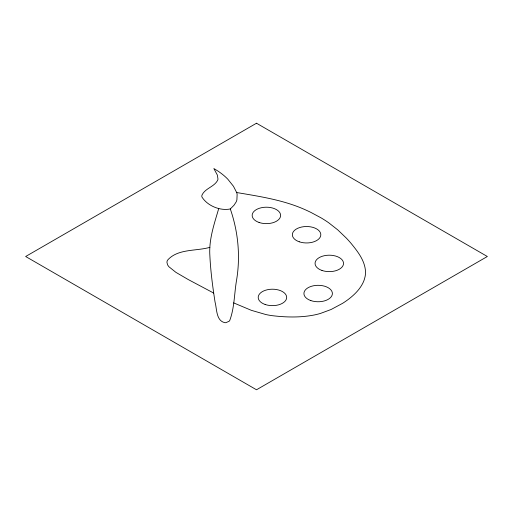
<?xml version="1.0" encoding="UTF-8"?>
<svg xmlns="http://www.w3.org/2000/svg" width="513" height="513" viewBox="0 0 513 513"><rect width="100%" height="100%" fill="white"/><g stroke="black" fill="none" stroke-linecap="round" stroke-linejoin="round"><path stroke-width="0.77" d="M218.73 208.541C214.267 223.88 208.753 239.488 209.868 255.718C210.619 271.262 212.664 286.716 215.056 302.086C216.928 308.826 215.999 320.869 224.912 322.677A3.251 1.879 0 0 0 225.893 322.664L229.016 321.311A9.535 5.508 0 0 0 229.677 320.657C234.537 307.871 234.236 293.442 236.596 280.015C240.526 256.141 238.199 231.805 230.311 208.958L233.986 205.264L236.095 202.045A30.934 17.859 0 0 0 236.897 199.897L237.128 194.369A36.07 20.828 0 0 0 236.724 192.625L233.46 186.27L227.836 179.229A82.991 47.914 0 0 0 217.788 170.97L213.85 168.54L217.358 175.068L217.974 179.075A14.159 8.176 0 0 1 217.512 180.544C213.947 186.989 205.02 188.367 201.968 195.139A12.241 7.067 0 0 0 201.885 196.902C207.226 205.739 220.122 211.112 230.311 208.958M209.862 247.343C196.146 251.306 177.556 248.51 167.424 260.328A14.101 8.144 0 0 0 166.975 262.611L167.687 265.029L168.867 266.709L175.895 272.345L188.239 279.547L213.69 293.064M236.698 192.535C259.495 196.396 282.772 199.897 304.1 209.246A182.654 105.454 0 0 1 310.923 212.42L321.26 217.967A132.771 76.655 0 0 1 328.827 222.866L337.766 229.882L346.307 238.077A227.599 131.405 0 0 1 351.039 243.335C357.708 251.517 364.955 260.649 365.519 271.646A65.876 38.033 0 0 1 365.051 276.789L364.384 279.303A72.814 42.04 0 0 1 362.877 283.035C359.767 289.345 354.682 294.443 349.193 298.726A102.414 59.13 0 0 1 342.62 303.324L331.103 309.493L320.458 313.437A52.339 30.216 0 0 1 313.809 315.072C300.156 317.688 286.094 317.329 272.345 315.687A58.495 33.775 0 0 1 265.926 314.565L251.396 310.346L233.614 302.869M256.5 123.223L25.65 256.5L256.5 389.777L487.35 256.5L256.5 123.223M259.084 222.475A14.236 8.221 0 0 0 280.624 215.55A14.236 8.221 0 0 0 259.463 208.24A14.236 8.221 0 0 0 259.084 222.475M299.271 241.79A14.236 8.221 0 0 0 320.817 234.864A14.236 8.221 0 0 0 299.65 227.554A14.236 8.221 0 0 0 299.271 241.79M321.984 270.466A14.236 8.221 0 0 0 343.53 263.541A14.236 8.221 0 0 0 322.363 256.231A14.236 8.221 0 0 0 321.984 270.466M310.846 300.586A14.236 8.221 0 0 0 332.392 293.654A14.236 8.221 0 0 0 311.231 286.35A14.236 8.221 0 0 0 310.846 300.586M265.131 304.478A14.236 8.221 0 0 0 286.677 297.546A14.236 8.221 0 0 0 265.51 290.243A14.236 8.221 0 0 0 265.131 304.478"/></g></svg>
